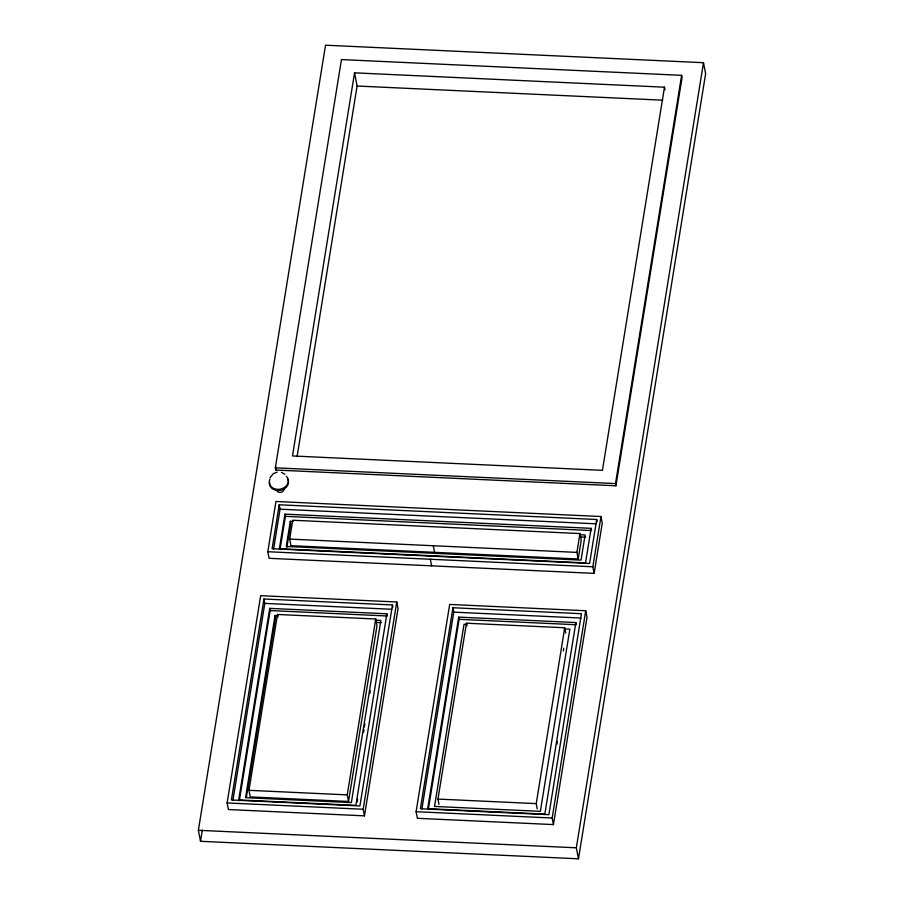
<?xml version="1.0" encoding="UTF-8"?>
<svg xmlns="http://www.w3.org/2000/svg" width="904" height="904" viewBox="0 0 904 904"><rect width="100%" height="100%" fill="white"/><g stroke="black" fill="none" stroke-linecap="round" stroke-linejoin="round"><path stroke-width="1.36" d="M198.371 830.301L325.53 45.2L703.493 62.704L705.629 73.699L578.47 858.8L200.507 841.296L198.371 830.301L576.334 847.805L578.47 858.8M200.507 841.296L202.304 830.154M275.336 467.831L341.463 59.574L681.627 75.337L682.057 77.529L615.929 485.787L275.765 470.035L275.336 467.831L615.511 483.583L615.929 485.787M275.765 470.035L276.217 467.244M227.119 802.944L260.691 595.679L396.754 601.985L398.031 608.584L364.459 815.849L228.396 809.543L227.119 802.944L363.182 809.249L364.459 815.849M267.81 551.722L275.946 501.471L600.99 516.523L602.267 523.122L594.131 573.362L269.087 558.31L267.81 551.722L592.854 566.774L594.131 573.362M263.957 599.002L231.401 799.983L359.916 805.939L392.46 604.945L263.957 599.002L264.804 603.397L232.927 800.221M279.212 504.782L272.093 548.751L589.589 563.452L596.708 519.495L279.212 504.782L280.07 509.178L273.618 549.022M354.549 72.84L292.489 455.966L602.426 470.329L664.474 87.191L354.549 72.84L357.103 86.027L297.077 456.622M269.72 608.369L238.69 799.938L355.86 805.362L386.878 613.793L269.72 608.369L270.138 610.562L239.334 800.741M284.975 514.161L279.381 548.705L585.532 562.876L591.126 528.332L284.975 514.161L285.404 516.353L280.025 549.519M277.833 615.669L275.042 615.545L245.549 797.678L351.373 802.582L380.878 620.438L375.307 620.178M293.122 521.461L290.308 521.325L286.24 546.445L581.046 560.107L585.114 534.987L579.475 534.716M246.419 797.102L275.471 617.737L275.042 615.545M286.873 547.327L290.726 523.529L290.308 521.325M248.984 790.322L277.471 614.46L375.736 619.014L377.013 625.602L348.526 801.464L250.261 796.921L248.984 790.322L347.249 794.876L348.526 801.464M289.675 539.089L292.726 520.241L579.972 533.552L581.249 540.151L578.198 558.988L290.952 545.688L289.675 539.089L576.921 552.389L578.198 558.988M347.249 794.876L375.736 619.014M363.51 732.477L363.962 729.697M364.414 726.918L364.866 724.138M369.815 693.549L370.267 690.769M357.182 802.006L357.634 799.226M363.182 809.249L396.754 601.985M416.1 811.702L449.672 604.437L585.736 610.742L587.012 617.33L553.44 824.595L417.377 818.301L416.1 811.702L552.163 818.007L553.44 824.595M452.938 607.748L420.383 808.741L548.897 814.685L581.441 613.703L452.938 607.748L453.785 612.144L421.908 808.978M458.701 617.116L427.671 808.684L544.841 814.108L575.859 622.551L458.701 617.116L459.119 619.319L428.315 809.498M438.982 804.345L437.965 799.079L466.453 623.206L564.717 627.76L565.734 633.037M537.258 808.899L536.23 803.622L564.717 627.76M576.921 552.389L579.972 533.552M563.305 650.97L563.757 648.202M556.954 744.128L557.406 741.348M552.163 818.007L585.736 610.742M592.854 566.774L600.99 516.523M615.511 483.583L681.627 75.337M576.334 847.805L703.493 62.704M270.013 477.73L273.245 473.707L277.2 472.114M357.103 86.027L662.801 100.186M280.07 509.178L596.154 523.823M285.404 516.353L591.555 530.535L591.126 528.332M579.905 536.919L585.543 537.179M264.804 603.397L391.918 609.285M453.785 612.144L580.899 618.031M270.138 610.562L387.307 615.997L386.878 613.793M459.119 619.319L576.289 624.743L575.859 622.551M466.814 624.427L464.023 624.291L434.53 806.436L540.355 811.34L569.859 629.195L564.288 628.935M375.736 622.381L381.307 622.641M437.965 799.079L536.23 803.622M281.438 472.306L284.816 474.238M664.474 87.191L664.982 89.835M596.708 519.495L597.126 521.687M466.453 623.206L466.961 625.851M433.298 545.745L434.575 552.333M430.327 559.248L431.603 565.836M392.46 604.945L392.89 607.149M277.471 614.46L277.98 617.093M284.059 488.578A3.842 3.119 -11 0 1 280.76 492.307A3.842 3.119 -11 0 1 276.488 489.866M287.811 479.086A9.594 7.786 -11 0 1 280.217 490.33A9.594 7.786 -11 0 1 269.55 482.194M286.365 476.284A9.594 7.786 -11 0 1 280.003 489.222A9.594 7.786 -11 0 1 269.991 479.075"/></g></svg>
